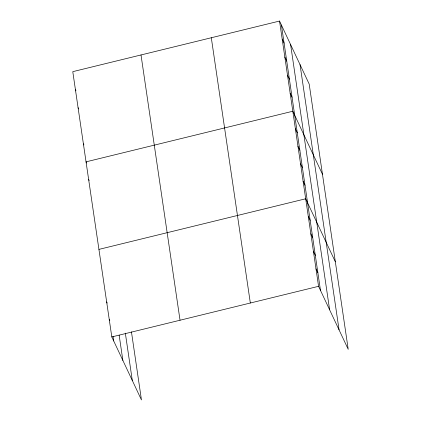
<?xml version="1.0" encoding="UTF-8"?>
<svg xmlns="http://www.w3.org/2000/svg" width="421" height="421" viewBox="0 0 421 421"><rect width="100%" height="100%" fill="white"/><g stroke="black" fill="none" stroke-linecap="round" stroke-linejoin="round"><path stroke-width="0.63" d="M279.539 21.05L318.565 286.317L348.225 349.341L309.193 84.074L279.539 21.05L72.775 71.659L111.807 336.926L141.461 399.95L131.447 331.864M98.924 249.39L305.688 198.78L335.342 261.804M111.807 336.926L318.565 286.317M282.191 39.09L284.091 43.131M284.843 57.124L286.748 61.171M287.501 75.164L289.401 79.206M290.153 93.204L292.053 97.246M322.465 174.268L292.805 111.239L86.047 161.848L86.589 163.006M295.384 128.747L297.284 132.789M297.957 146.255L299.863 150.297M300.536 163.764L302.436 167.805M303.109 181.272L305.014 185.314M308.261 216.283L310.166 220.33M310.84 233.792L312.74 237.833M313.413 251.3L315.318 255.342M315.992 268.808L317.892 272.85M75.427 89.699L75.975 90.852M78.085 107.734L78.627 108.892M83.39 143.814L83.937 144.966M88.621 179.357L89.163 180.514M106.655 301.91L107.197 303.067M109.228 319.418L109.776 320.57M300.036 64.613L339.068 329.875M290.601 44.558L329.627 309.824M281.438 25.092L320.47 290.358M211.305 37.753L250.337 303.015M141.009 54.956L180.035 320.223M125.337 333.153L132.305 380.484M119.148 335.142L122.869 360.434M113.038 336.426L113.707 340.968"/></g></svg>
